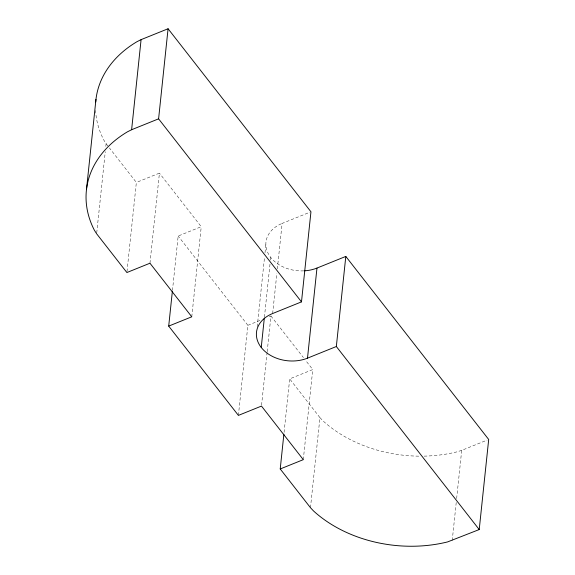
<?xml version="1.0" encoding="UTF-8"?>
<svg xmlns="http://www.w3.org/2000/svg" width="575" height="575" viewBox="0 0 575 575"><rect width="100%" height="100%" fill="white"/><g stroke="black" fill="none" stroke-linecap="round" stroke-linejoin="round"><path stroke-width="0.43" stroke-dasharray="2.88 2.16" d="M96.737 232.897L105.268 151.735M105.829 146.381L106.109 143.707L103.845 140.135A119.42 88.608 6 0 1 95.601 110.508M126.982 271.644L136.354 182.447L109.408 147.933M149.96 263.221L159.426 173.14L136.354 182.447M172.457 290.425L178.171 236.023L201.243 226.708L159.426 173.14M191.777 316.796L201.243 226.708M238.402 415.394L247.875 325.306L178.171 236.023M257.226 326.722L264.543 257.154M265.01 252.691L265.851 244.67M264.421 317.148L270.049 263.63M270.423 260.065L270.703 257.384M261.567 405.188L267.102 352.568M267.195 351.677L270.947 315.998L269.294 316.66M272.651 313.512L276.87 273.377M277.337 268.913L282.117 223.423L310.133 212.118M284.072 432.393L289.692 378.882L312.764 369.567L305.613 360.403M303.298 459.655L312.764 369.567M310.471 507.711L319.937 417.622L289.692 378.882M452.238 540.442L456.27 502.09M456.643 498.525L461.703 450.362L487.054 440.127M247.875 325.306L261.884 319.657M461.703 450.362L457.06 451.828A119.42 88.608 6 0 1 423.897 456.133M319.937 417.622L322.992 420.871A119.42 88.608 6 0 0 419.534 456.162M270.947 315.998L303.413 357.585M106.109 143.707L108.862 147.229M303.722 270.875A33.774 25.063 6 0 1 267.706 252.49A33.774 25.063 6 0 1 282.117 223.423"/><path stroke-width="0.86" d="M86.494 189.463L95.968 99.374M345.805 256.428L488.692 439.473L479.219 529.553L447.594 541.916A119.42 88.608 6 0 1 313.526 510.959L310.471 507.711L280.226 468.963L303.298 459.655L261.474 406.079L238.402 415.394L168.705 326.104L191.777 316.796L149.96 263.221L126.888 272.536L96.643 233.788L94.379 230.223A119.42 88.608 6 0 1 127.456 131.812L131.618 129.727L141.083 39.639L168.072 28.75L310.953 211.787L301.487 301.875L272.651 313.512A33.774 25.063 6 0 0 261.237 347.473A33.774 25.063 6 0 0 307.496 358.153L336.339 346.517L345.805 256.428L316.969 268.072A33.774 25.063 6 0 1 304.606 270.825M301.487 301.875L158.599 118.838L168.072 28.75M168.705 326.104L172.363 291.324M261.237 347.473L264.327 318.04M280.226 468.963L283.877 434.183M307.496 358.153L316.969 268.072M141.083 39.639L136.922 41.723A119.42 88.608 6 0 0 95.716 101.926M131.618 129.727L158.599 118.838M336.339 346.517L479.219 529.553"/></g></svg>
